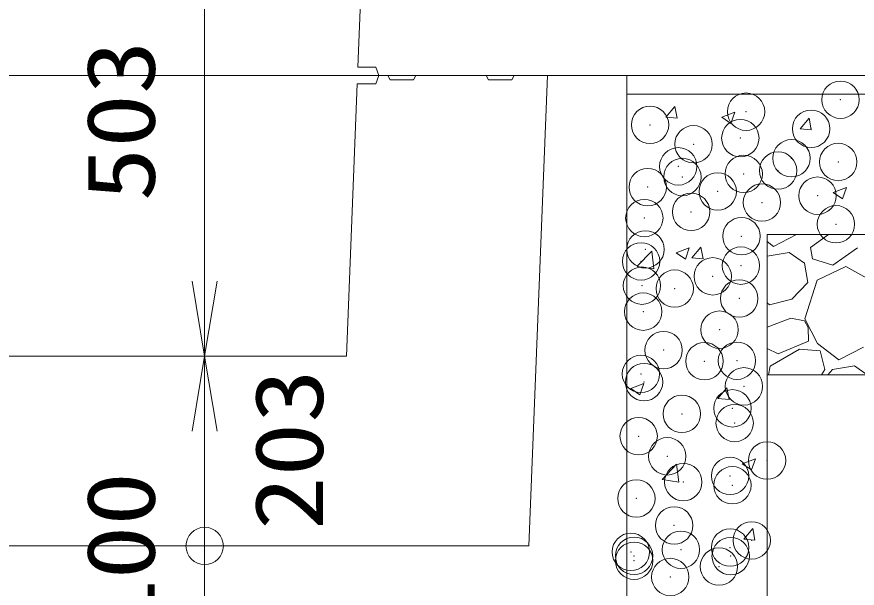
# Model space of a CAD drawing. Units: millimetres at full size. Extents: x 37600 to 71200, y -83280 to -59520.
# Drawn here: x 55152 to 56051, y -77876 to -77265 of the extents above; entities that cross this region are included whole.
import ezdxf
from ezdxf.enums import TextEntityAlignment as Align

# ---------------------------------------------------------------- set-up
doc = ezdxf.new("R2010")
doc.units = ezdxf.units.MM
doc.header["$LTSCALE"] = 80.0044
doc.header["$PDMODE"] = 32
doc.header["$PDSIZE"] = 40
for name, color, linetype, lineweight in [('0_2', 4, 'Continuous', 13), ('寸法', 6, 'Continuous', 13), ('ﾊｯﾁﾝｸﾞ', 4, 'Continuous', 9)]:
    doc.layers.add(name, color=color, linetype=linetype, lineweight=lineweight)
doc.styles.add('ＭＳ ゴシック', font='')
doc.styles.get('ＭＳ ゴシック').set_extended_font_data('MS Gothic')

# ---------------------------------------------------------------- blocks, each defined once
blk = doc.blocks.new('open_arrow')
at = {"color": 0, "linetype": 'Continuous', "lineweight": -2}
blk.add_lwpolyline([(7.5, 1.25), (0, 0), (7.5, -1.25)], dxfattribs=at)
blk = doc.blocks.new('dimension_origin')
at = {"color": 0, "linetype": 'Continuous', "lineweight": -2}
blk.add_circle((0, 0), 1.25, dxfattribs=at)

msp = doc.modelspace()

# ---------------------------------------------------------------- linework, layer by layer
at = {"layer": '0_2', "color": 3}
for points in [[(54352, -77328), (57958, -77328), (57958, -74872), (54352, -74872)], [(55517.24, -77319), (55536.52, -77319), (55539.52, -77328), (54870.48, -77328), (54873.48, -77319), (54892.76, -77319), (54885, -77125), (55525, -77125)]]:
    msp.add_lwpolyline(points, close=True, dxfattribs=at)
msp.add_lwpolyline([(54709.96, -77831), (55700.04, -77831), (55720.04, -77328), (55684.38, -77328), (55681.88, -77332.5), (55656.88, -77332.5), (55654.38, -77328), (55579.38, -77328), (55576.88, -77332.5), (55551.88, -77332.5), (55549.38, -77328), (55539.52, -77328), (55536.52, -77337), (55516.52, -77337), (55505, -77628), (54905, -77628)], dxfattribs=at)
at = {"layer": '0_2', "color": 7}
for points in [[(57958, -77328), (55805, -77328), (55805, -77348), (57958, -77348)], [(54205, -77348), (54205, -77498), (54455, -77498), (54455, -78081), (55955, -78081), (55955, -77498), (58105, -77498), (58105, -77348), (55805, -77348), (55805, -77931), (54605, -77931), (54605, -77348)], [(55955, -77498), (58105, -77498), (58105, -77648), (55955, -77648)]]:
    msp.add_lwpolyline(points, close=True, dxfattribs=at)
at = {"layer": '寸法'}
for p, q in [((55353.33, -77125), (55353.33, -77628)), ((55353.33, -77831), (55353.33, -77628)), ((55353.33, -77751), (55353.33, -78091))]:
    msp.add_line(p, q, dxfattribs=at)
at = {"layer": 'ﾊｯﾁﾝｸﾞ'}
for p, q in [((55846.75, -77372.52), (55856.39, -77361.03)), ((55858.71, -77373.57), (55856.39, -77361.03)), ((55906.35, -77372.47), (55920.35, -77367.1)), ((55916.29, -77379.18), (55920.35, -77367.1)), ((55846.75, -77372.52), (55858.71, -77373.56)), ((55906.35, -77372.47), (55916.3, -77379.18)), ((55990.2, -77385.07), (55999.85, -77373.58)), ((56002.16, -77386.12), (55999.84, -77373.58)), ((55990.2, -77385.07), (56002.16, -77386.12)), ((56025.73, -77453), (56039.73, -77447.62)), ((56035.68, -77459.71), (56039.73, -77447.62)), ((56025.73, -77453), (56035.68, -77459.71)), ((55961.84, -77510.65), (55986.37, -77498)), ((56020.75, -77498), (56001.44, -77512.03)), ((55857.68, -77517.5), (55871.69, -77512.13)), ((55867.63, -77524.21), (55871.69, -77512.13)), ((55874.5, -77522.96), (55884.14, -77511.47)), ((55886.46, -77524), (55884.14, -77511.47)), ((55955, -77505.46), (55961.84, -77510.65)), ((56003.4, -77523.83), (56001.44, -77512.03)), ((56051.62, -77512.16), (56025.14, -77530.68)), ((55816.11, -77531.99), (55831.69, -77515.76)), ((55833.87, -77534.77), (55831.66, -77515.78)), ((55857.68, -77517.5), (55867.63, -77524.21)), ((55955, -77521.09), (55978.54, -77517.17)), ((55978.54, -77517.17), (55994.91, -77528.73)), ((55874.5, -77522.96), (55886.46, -77524)), ((55998.65, -77549.21), (55994.91, -77528.73)), ((56025.14, -77530.68), (56003.4, -77523.83)), ((55816.09, -77532.02), (55833.87, -77534.77)), ((56039.04, -77532.35), (56008.54, -77546.73)), ((56064.97, -77546.48), (56039.04, -77532.35)), ((56008.54, -77546.73), (55995.35, -77588.29)), ((55981.54, -77567.17), (55998.65, -77549.21)), ((55955, -77571.19), (55957.43, -77573.01)), ((55957.43, -77573.01), (55981.54, -77567.17)), ((55980.24, -77587.32), (55955, -77597.24)), ((55994.84, -77590.2), (55980.24, -77587.32)), ((55999.04, -77597.48), (55994.84, -77590.2)), ((55995.35, -77588.29), (56008.84, -77614.45)), ((55999.28, -77611.89), (55999.04, -77597.48)), ((55955, -77619.88), (55966.87, -77625.75)), ((55966.87, -77625.75), (55999.28, -77611.89)), ((56008.84, -77614.45), (56031.84, -77631.89)), ((56031.84, -77631.89), (56058, -77618.4)), ((55958.24, -77638.82), (55989.77, -77620.62)), ((55989.77, -77620.62), (56011.83, -77622.43)), ((56011.83, -77622.43), (56016.78, -77642.2)), ((56024.94, -77642.34), (56048.54, -77638.41)), ((56048.54, -77638.41), (56062.12, -77648)), ((55956.29, -77648), (55958.24, -77638.82)), ((56016.78, -77642.2), (56013.11, -77648)), ((56019.73, -77648), (56024.94, -77642.34)), ((55809.02, -77662.53), (55823.02, -77657.16)), ((55809.02, -77662.53), (55818.97, -77669.24)), ((55818.97, -77669.24), (55823.02, -77657.16)), ((55902.25, -77673.4), (55911.89, -77661.91)), ((55914.21, -77674.44), (55911.89, -77661.91)), ((55902.25, -77673.4), (55914.21, -77674.44)), ((55842.63, -77759.92), (55858.2, -77743.68)), ((55860.39, -77762.7), (55858.18, -77743.71)), ((55928.4, -77743.06), (55942.41, -77737.68)), ((55928.4, -77743.06), (55938.35, -77749.77)), ((55938.35, -77749.77), (55942.41, -77737.68)), ((55842.6, -77759.94), (55860.39, -77762.7)), ((55930, -77823.83), (55939.64, -77812.34)), ((55941.96, -77824.88), (55939.64, -77812.34)), ((55930, -77823.83), (55941.96, -77824.88))]:
    msp.add_line(p, q, dxfattribs=at)
for p in [(56033.44, -77353.86), (55932.41, -77366.66), (55829.73, -77380.74), (56002.05, -77384.95), (55926.31, -77394.92), (55876.24, -77401.51), (55981.02, -77416.5), (56031, -77420.44), (55859.94, -77425.11), (55929.98, -77433.24), (55966.71, -77429.62), (55864.38, -77436.52), (55827.29, -77447.32), (55902.11, -77451.98), (56008.88, -77456.49), (55949.44, -77463.83), (55873.69, -77473.8), (55823.63, -77480.39), (56028.57, -77487.02), (55927.55, -77499.82), (55824.86, -77513.9), (55820.15, -77526.77), (55926.92, -77531.29), (55896.83, -77542.71), (55821.08, -77552.69), (55856.12, -77555.85), (55925.12, -77566.4), (55822.43, -77580.48), (55904.04, -77599.76), (55844.21, -77621.6), (55887.97, -77633.48), (55922.69, -77632.98), (55820, -77647.06), (55823.38, -77655.84), (55930.14, -77660.35), (55917.91, -77683.85), (55863.79, -77689.78), (55920.25, -77699.56), (55817.57, -77713.64), (55848.18, -77735.15), (55954.94, -77739.66), (55915.36, -77756.14), (55865.29, -77762.73), (55917.82, -77766.13), (55815.13, -77780.22), (55855.53, -77809.11), (55938.5, -77825.05), (55809.23, -77837.35), (55862.75, -77835.02), (55915.39, -77832.71), (55812.68, -77841.61), (55812.7, -77846.8), (55916, -77841.86), (55903.46, -77853.02), (55851.4, -77864.21)]:
    msp.add_point(p, dxfattribs=at)

# ---------------------------------------------------------------- block references
at = {"layer": '寸法'}
for name, p, xscale, yscale, rotation in [('open_arrow', (55353.33, -77628), 10.7, 10.7, 90), ('open_arrow', (55353.33, -77628), 10.7, 10.7, 270), ('dimension_origin', (55353.33, -77831), 16, 16, 90), ('dimension_origin', (55353.33, -77831), 16, 16, 90)]:
    msp.add_blockref(name, p, dxfattribs=dict(at, xscale=xscale, yscale=yscale, rotation=rotation))

# ---------------------------------------------------------------- texts
at = {"layer": '寸法', "style": 'ＭＳ ゴシック', "width": 1.15}
for s, p in [('503', (55263.33, -77376.5)), ('203', (55443.33, -77728)), ('100', (55263.33, -77838))]:
    msp.add_text(s, height=73.31, rotation=90, dxfattribs=at).set_placement(p, align=Align.MIDDLE_CENTER)

doc.saveas('drawing.dxf')
